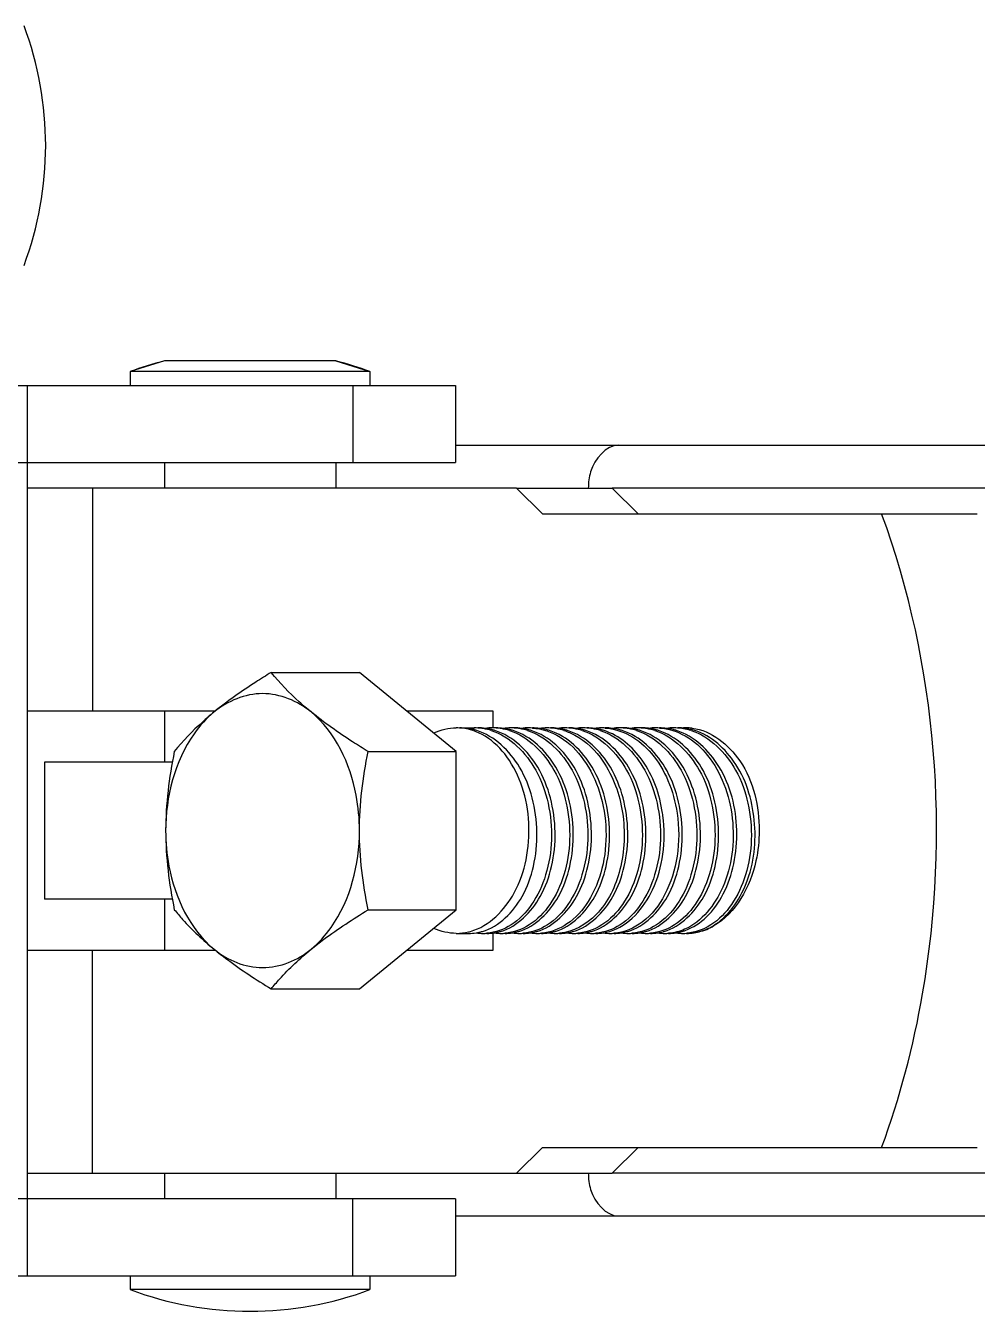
# Model space of a CAD drawing. Extents: x 69728788 to 150676229, y 20327566 to 43663798.
# Drawn here: x 75458370 to 75458623, y 20747822.8 to 20748164.6 of the extents above; entities that cross this region are included whole.
import ezdxf

# ---------------------------------------------------------------- set-up
doc = ezdxf.new("R2010")
doc.units = 0
doc.header["$LTSCALE"] = 1000
doc.header["$MEASUREMENT"] = 0
doc.layers.get('0').update_dxf_attribs({"linetype": 'CONTINUOUS'})
doc.layers.add('02___PRT_ALL_AXES', color=7, linetype='CONTINUOUS')

msp = doc.modelspace()

# ---------------------------------------------------------------- linework, layer by layer
at = {"color": 7, "linetype": 'Continuous'}
for p, q in [((75458397.77, 20748072.58), (75458397.77, 20748068.94)), ((75458461.52, 20748072.58), (75458461.52, 20748068.94)), ((75458097.25, 20748068.94), (75458484.28, 20748068.94)), ((75458370.45, 20747832.17), (75458370.45, 20748068.94)), ((75458456.96, 20748068.94), (75458456.96, 20748048.45)), ((75458484.28, 20748068.94), (75458484.28, 20748048.45)), ((75458484.28, 20748053), (75459908.5, 20748053)), ((75458363.62, 20748048.45), (75458484.28, 20748048.45)), ((75458452.41, 20748048.45), (75458452.41, 20748041.62)), ((75458500.48, 20748041.62), (75458370.45, 20748041.62)), ((75458387.79, 20748041.62), (75458387.79, 20747982.43)), ((75459859.08, 20748041.62), (75458525.91, 20748041.62)), ((75458484.47, 20747971.58), (75458458.72, 20747992.61)), ((75458370.45, 20747982.43), (75458420.5, 20747982.43)), ((75458471.19, 20747982.43), (75458494.13, 20747982.43)), ((75458485.37, 20747977.87), (75458489.24, 20747977.87)), ((75458489.05, 20747977.41), (75458489.24, 20747977.87)), ((75458408.97, 20747968.77), (75458375, 20747968.77)), ((75458375, 20747968.77), (75458375, 20747932.34)), ((75458484.47, 20747929.52), (75458484.47, 20747971.58)), ((75458408.97, 20747932.34), (75458375, 20747932.34)), ((75458458.72, 20747908.49), (75458484.47, 20747929.52)), ((75458484.47, 20747923.23), (75458487.79, 20747923.23)), ((75458545.65, 20747923.23), (75458545.74, 20747923.23)), ((75458420.5, 20747918.68), (75458370.45, 20747918.68)), ((75458387.79, 20747859.49), (75458387.79, 20747918.68)), ((75458494.13, 20747918.68), (75458471.19, 20747918.68)), ((75458370.45, 20747859.49), (75458500.48, 20747859.49)), ((75458452.41, 20747859.49), (75458452.41, 20747852.66)), ((75459859.08, 20747859.49), (75458525.91, 20747859.49)), ((75458484.28, 20747852.66), (75458363.62, 20747852.66)), ((75458456.96, 20747832.17), (75458456.96, 20747852.66)), ((75458484.28, 20747852.66), (75458484.28, 20747832.17)), ((75458484.28, 20747848.1), (75459908.5, 20747848.1)), ((75458274.83, 20747832.17), (75458484.28, 20747832.17)), ((75458397.77, 20747832.17), (75458397.77, 20747828.52)), ((75458461.52, 20747832.17), (75458461.52, 20747828.52))]:
    msp.add_line(p, q, dxfattribs=at)
for centre, radius, start, end in [((75458485.22, 20747962.3), 15.59, 72.5026, 75.791), ((75458489.23, 20747963.12), 14.75, 86.2902, 89.9967), ((75458489.22, 20747962.91), 14.96, 80.6229, 86.2822), ((75458490.2, 20747963.03), 14.85, 82.4782, 89.9829), ((75458489.14, 20747962.48), 15.4, 72.4849, 80.5952), ((75458494.07, 20747963.03), 14.85, 90.0172, 97.5273), ((75458490.15, 20747962.68), 15.2, 75.7668, 82.4699), ((75458490.05, 20747962.3), 15.59, 72.5094, 75.7711), ((75458494.06, 20747963.12), 14.76, 86.2903, 89.9967), ((75458494.05, 20747962.91), 14.96, 80.5827, 86.2821), ((75458495.03, 20747963.02), 14.85, 82.4422, 89.9826), ((75458493.97, 20747962.48), 15.4, 72.4917, 80.5553), ((75458498.9, 20747963.03), 14.84, 90.017, 97.4917), ((75458494.98, 20747962.68), 15.2, 75.765, 82.4342), ((75458494.88, 20747962.3), 15.59, 72.5045, 75.7692), ((75458498.89, 20747963.12), 14.76, 86.29, 89.9967), ((75458498.88, 20747962.91), 14.96, 80.5894, 86.2819), ((75458499.86, 20747963.03), 14.85, 82.4594, 89.9827), ((75458498.8, 20747962.48), 15.4, 72.4867, 80.562), ((75458503.73, 20747963.03), 14.85, 90.0171, 97.5089), ((75458499.81, 20747962.68), 15.2, 75.7634, 82.4513), ((75458499.71, 20747962.3), 15.59, 72.5015, 75.7677), ((75458503.72, 20747963.12), 14.75, 86.29, 89.9967), ((75458504.68, 20747963.02), 14.85, 82.3978, 89.9823), ((75458508.56, 20747963.03), 14.84, 90.017, 97.4489), ((75458504.64, 20747962.67), 15.2, 75.7631, 82.3902), ((75458504.54, 20747962.3), 15.59, 72.5007, 75.7672), ((75458508.55, 20747963.12), 14.75, 86.29, 89.9967), ((75458508.54, 20747962.91), 14.96, 80.6058, 86.2819), ((75458509.51, 20747963.03), 14.85, 82.4677, 89.9827), ((75458508.46, 20747962.48), 15.4, 72.4829, 80.5782), ((75458513.39, 20747963.03), 14.85, 90.0171, 97.5169), ((75458509.47, 20747962.68), 15.2, 75.7627, 82.4595), ((75458509.37, 20747962.3), 15.59, 72.5002, 75.767), ((75458513.38, 20747963.12), 14.75, 86.29, 89.9967), ((75458513.37, 20747962.91), 14.96, 80.5993, 86.2819), ((75458514.34, 20747963.03), 14.85, 82.4765, 89.9828), ((75458513.29, 20747962.48), 15.4, 72.4824, 80.5717), ((75458518.22, 20747963.03), 14.85, 90.0172, 97.5261), ((75458514.3, 20747962.68), 15.2, 75.7642, 82.4682), ((75458514.2, 20747962.3), 15.59, 72.5049, 75.7686), ((75458518.21, 20747963.12), 14.75, 86.2903, 89.9967), ((75458518.2, 20747962.91), 14.96, 80.633, 86.2824), ((75458519.17, 20747963.02), 14.85, 82.2882, 89.9823), ((75458518.12, 20747962.48), 15.4, 72.4871, 80.6053), ((75458523.05, 20747963.03), 14.84, 90.0162, 97.3323), ((75458519.13, 20747962.68), 15.2, 75.7459, 82.2807), ((75458519.03, 20747962.28), 15.61, 72.4516, 75.7498), ((75458523.04, 20747963.11), 14.76, 86.2866, 89.9968), ((75458524, 20747963.03), 14.85, 82.4835, 89.9829), ((75458527.88, 20747963.03), 14.85, 90.0173, 97.5328), ((75458523.95, 20747962.68), 15.2, 75.7649, 82.4752), ((75458523.86, 20747962.3), 15.59, 72.5058, 75.7693), ((75458527.87, 20747963.12), 14.76, 86.2903, 89.9967), ((75458527.85, 20747962.91), 14.96, 80.6233, 86.2823), ((75458528.83, 20747963.03), 14.85, 82.4872, 89.9829), ((75458527.78, 20747962.48), 15.4, 72.488, 80.5957), ((75458532.71, 20747963.03), 14.85, 90.0173, 97.5367), ((75458528.78, 20747962.68), 15.2, 75.766, 82.4789), ((75458528.69, 20747962.3), 15.59, 72.5087, 75.7704), ((75458532.7, 20747963.12), 14.76, 86.2904, 89.9967), ((75458532.68, 20747962.91), 14.96, 80.6329, 86.2824), ((75458533.66, 20747963.03), 14.85, 82.5017, 89.9829), ((75458532.61, 20747962.48), 15.4, 72.4909, 80.6051), ((75458537.53, 20747963.03), 14.85, 90.0174, 97.5513), ((75458533.61, 20747962.68), 15.2, 75.7267, 82.493), ((75458533.52, 20747962.3), 15.59, 72.5135, 75.7315), ((75458537.53, 20747963.12), 14.75, 86.2906, 89.9967), ((75458538.49, 20747963.03), 14.84, 82.7542, 89.9843), ((75458542.36, 20747963.02), 14.86, 90.018, 97.7975), ((75458538.44, 20747962.68), 15.19, 75.7041, 82.7434), ((75458538.35, 20747962.3), 15.59, 72.5159, 75.7097), ((75458542.36, 20747963.12), 14.75, 86.2908, 89.9967), ((75458542.34, 20747962.91), 14.96, 80.6461, 86.2828), ((75458543.32, 20747963.03), 14.85, 82.4732, 89.9828), ((75458542.31, 20747962.69), 15.19, 77.4718, 80.6494), ((75458547.21, 20747962.92), 14.96, 95.9111, 97.5139), ((75458543.3, 20747962.84), 15.03, 81.1155, 82.4818), ((75458542.28, 20747962.54), 15.34, 75.7156, 77.4737), ((75458543.27, 20747962.64), 15.23, 75.7666, 81.1052), ((75458542.21, 20747962.3), 15.59, 72.5159, 75.7097), ((75458501.76, 20747949.55), 37.96, 7.612, 8.5483), ((75458540.71, 20747936.79), 13.58, 286.4159, 289.7663), ((75458545.38, 20747937.23), 14.05, 287.0683, 295.8489), ((75458544.9, 20747938.24), 15.17, 295.8209, 301.125), ((75458487.78, 20747935.92), 12.69, 270.0261, 278.8175), ((75458491.66, 20747935.92), 12.69, 261.179, 269.9739), ((75458487.72, 20747936.29), 13.06, 278.8239, 285.3798), ((75458487.66, 20747936.54), 13.32, 285.3664, 286.4089), ((75458491.65, 20747935.82), 12.59, 270.0047, 274.3394), ((75458492.61, 20747935.92), 12.69, 270.0261, 278.8289), ((75458496.49, 20747935.92), 12.69, 261.1908, 269.9741), ((75458492.55, 20747936.29), 13.06, 278.8348, 285.3268), ((75458492.49, 20747936.54), 13.32, 285.3138, 286.4121), ((75458496.48, 20747935.82), 12.59, 270.0047, 274.3399), ((75458497.44, 20747935.92), 12.69, 270.0262, 278.8333), ((75458501.31, 20747935.92), 12.69, 261.1951, 269.9741), ((75458497.38, 20747936.29), 13.06, 278.8392, 285.3288), ((75458497.32, 20747936.54), 13.32, 285.3158, 286.4116), ((75458501.31, 20747935.82), 12.59, 270.0047, 274.3399), ((75458502.27, 20747935.92), 12.69, 270.0245, 278.608), ((75458506.14, 20747935.93), 12.7, 260.9764, 269.9733), ((75458502.21, 20747936.28), 13.05, 278.6158, 285.3161), ((75458502.15, 20747936.54), 13.32, 285.3024, 286.4096), ((75458506.14, 20747935.82), 12.59, 270.0047, 274.3399), ((75458507.1, 20747935.93), 12.69, 270.0263, 278.8603), ((75458510.97, 20747935.92), 12.69, 261.2218, 269.9742), ((75458507.04, 20747936.29), 13.06, 278.8659, 285.3078), ((75458506.98, 20747936.54), 13.32, 285.295, 286.4082), ((75458510.97, 20747935.83), 12.59, 270.0047, 274.3399), ((75458511.93, 20747935.92), 12.69, 270.0259, 278.8159), ((75458515.8, 20747935.92), 12.69, 261.178, 269.9739), ((75458511.87, 20747936.29), 13.06, 278.8222, 285.3467), ((75458511.8, 20747936.54), 13.32, 285.3335, 286.4046), ((75458515.8, 20747935.83), 12.59, 270.0047, 274.3395), ((75458516.76, 20747935.92), 12.69, 270.0261, 278.8295), ((75458520.63, 20747935.92), 12.69, 261.1911, 269.9741), ((75458516.7, 20747936.29), 13.06, 278.8357, 285.3558), ((75458516.63, 20747936.54), 13.32, 285.3426, 286.4105), ((75458520.63, 20747935.82), 12.59, 270.0047, 274.3396), ((75458521.59, 20747935.93), 12.7, 270.0272, 279.08), ((75458525.46, 20747935.92), 12.69, 261.4494, 269.976), ((75458521.52, 20747936.33), 13.11, 279.0944, 286.4713), ((75458525.46, 20747935.83), 12.6, 270.0046, 274.3456), ((75458526.42, 20747935.92), 12.69, 270.0258, 278.7798), ((75458530.29, 20747935.93), 12.69, 261.1413, 269.9737), ((75458526.36, 20747936.29), 13.06, 278.7871, 285.4463), ((75458526.29, 20747936.54), 13.32, 285.4324, 286.4009), ((75458530.28, 20747935.82), 12.59, 270.0047, 274.3389), ((75458531.25, 20747935.92), 12.69, 270.0259, 278.7993), ((75458535.12, 20747935.92), 12.69, 261.161, 269.9738), ((75458531.19, 20747936.29), 13.06, 278.806, 285.3938), ((75458531.12, 20747936.54), 13.32, 285.3803, 286.4044), ((75458535.11, 20747935.82), 12.59, 270.0047, 274.3393), ((75458536.08, 20747935.92), 12.69, 270.0243, 278.5745), ((75458539.95, 20747935.93), 12.7, 260.9429, 269.9728), ((75458536.02, 20747936.28), 13.06, 278.5831, 285.3704), ((75458535.95, 20747936.54), 13.32, 285.3562, 286.4067), ((75458539.94, 20747935.82), 12.59, 270.0047, 274.3394), ((75458540.91, 20747935.92), 12.69, 270.026, 278.8097), ((75458544.78, 20747935.92), 12.69, 261.1717, 269.9739), ((75458540.85, 20747936.29), 13.06, 278.8161, 285.3587), ((75458540.78, 20747936.54), 13.32, 285.3455, 286.4078), ((75458544.77, 20747935.82), 12.58, 270.0037, 273.924), ((75458544.77, 20747935.89), 12.65, 273.9214, 274.3364), ((75458545.73, 20747935.92), 12.69, 270.0261, 278.8211), ((75458545.66, 20747936.35), 13.13, 278.8421, 287.0205)]:
    msp.add_arc(centre, radius, start, end, dxfattribs=at)
for points, knots in [([(75458527.61, 20748053), (75458524.2, 20748053), (75458520.03, 20748047.82), (75458519.56, 20748043.08), (75458519.56, 20748041.62)], [0, 0, 0, 0, 0.699639, 1, 1, 1, 1]), ([(75458491.42, 20747923.76), (75458495.91, 20747925.09), (75458501.83, 20747931.19), (75458505.34, 20747941.15), (75458506.28, 20747950.17), (75458505.01, 20747959.23), (75458501, 20747969.48), (75458494.68, 20747975.66), (75458489.91, 20747977.17)], [0, 0, 0, 0, 0.217197, 0.349115, 0.490066, 0.632359, 0.768233, 1, 1, 1, 1]), ([(75458493.77, 20747977.17), (75458498.82, 20747975.58), (75458505.4, 20747968.8), (75458509.26, 20747957.81), (75458510.16, 20747948.2), (75458508.69, 20747938.9), (75458505.06, 20747930.93), (75458499.6, 20747925.19), (75458494.86, 20747923.44), (75458492.6, 20747923.27)], [0, 0, 0, 0, 0.234601, 0.372817, 0.516613, 0.65714, 0.786235, 0.899567, 1, 1, 1, 1]), ([(75458496.25, 20747923.76), (75458500.75, 20747925.09), (75458506.66, 20747931.2), (75458510.17, 20747941.15), (75458511.11, 20747950.17), (75458509.84, 20747959.23), (75458505.82, 20747969.48), (75458499.51, 20747975.66), (75458494.74, 20747977.17)], [0, 0, 0, 0, 0.2172, 0.349118, 0.490069, 0.632361, 0.76823, 1, 1, 1, 1]), ([(75458498.6, 20747977.17), (75458503.65, 20747975.58), (75458510.23, 20747968.8), (75458514.09, 20747957.81), (75458514.99, 20747948.2), (75458513.52, 20747938.9), (75458509.89, 20747930.93), (75458504.43, 20747925.19), (75458499.69, 20747923.44), (75458497.43, 20747923.27)], [0, 0, 0, 0, 0.234605, 0.372817, 0.516611, 0.657139, 0.786234, 0.899567, 1, 1, 1, 1]), ([(75458501.08, 20747923.76), (75458505.57, 20747925.09), (75458511.49, 20747931.19), (75458515, 20747941.15), (75458515.94, 20747950.17), (75458514.67, 20747959.23), (75458510.65, 20747969.48), (75458504.34, 20747975.66), (75458499.57, 20747977.17)], [0, 0, 0, 0, 0.217201, 0.349117, 0.490069, 0.63236, 0.768228, 1, 1, 1, 1]), ([(75458503.43, 20747977.17), (75458508.48, 20747975.58), (75458515.06, 20747968.8), (75458518.92, 20747957.81), (75458519.82, 20747948.2), (75458518.35, 20747938.9), (75458514.72, 20747930.93), (75458509.26, 20747925.19), (75458504.52, 20747923.44), (75458502.26, 20747923.27)], [0, 0, 0, 0, 0.234607, 0.372817, 0.516612, 0.657139, 0.786233, 0.899567, 1, 1, 1, 1]), ([(75458505.91, 20747923.76), (75458510.4, 20747925.09), (75458516.32, 20747931.19), (75458519.83, 20747941.15), (75458520.77, 20747950.17), (75458519.5, 20747959.23), (75458515.48, 20747969.48), (75458509.17, 20747975.66), (75458504.4, 20747977.17)], [0, 0, 0, 0, 0.217202, 0.349116, 0.49007, 0.632359, 0.768228, 1, 1, 1, 1]), ([(75458504.68, 20747977.84), (75458507.27, 20747977.67), (75458512.69, 20747975.78), (75458518.95, 20747969.43), (75458523.07, 20747960.68), (75458524.69, 20747950.64), (75458523.69, 20747940.6), (75458520.18, 20747931.84), (75458514.57, 20747925.43), (75458509.49, 20747923.45), (75458507.09, 20747923.27)], [0, 0, 0, 0, 0.108831, 0.229813, 0.365006, 0.508762, 0.651468, 0.78342, 0.898809, 1, 1, 1, 1]), ([(75458510.74, 20747923.76), (75458515.23, 20747925.09), (75458521.15, 20747931.19), (75458524.66, 20747941.15), (75458525.6, 20747950.17), (75458524.33, 20747959.23), (75458520.31, 20747969.48), (75458514, 20747975.66), (75458509.23, 20747977.17)], [0, 0, 0, 0, 0.217202, 0.349116, 0.49007, 0.632359, 0.768228, 1, 1, 1, 1]), ([(75458513.09, 20747977.17), (75458514.09, 20747976.85), (75458518.19, 20747975.1), (75458521.51, 20747971.81), (75458523.43, 20747969.02)], [0, 0, 0, 0, 0.2353, 1, 1, 1, 1]), ([(75458515.57, 20747923.76), (75458520.06, 20747925.08), (75458525.98, 20747931.19), (75458529.49, 20747941.15), (75458530.43, 20747950.17), (75458529.16, 20747959.23), (75458525.14, 20747969.48), (75458518.83, 20747975.66), (75458514.06, 20747977.17)], [0, 0, 0, 0, 0.217202, 0.349116, 0.490071, 0.632358, 0.76823, 1, 1, 1, 1]), ([(75458517.92, 20747977.17), (75458522.97, 20747975.58), (75458529.55, 20747968.8), (75458533.41, 20747957.81), (75458534.31, 20747948.2), (75458532.83, 20747938.9), (75458529.2, 20747930.93), (75458523.75, 20747925.19), (75458519.01, 20747923.44), (75458516.75, 20747923.27)], [0, 0, 0, 0, 0.234603, 0.372813, 0.516604, 0.657136, 0.786228, 0.899564, 1, 1, 1, 1]), ([(75458520.4, 20747923.76), (75458524.89, 20747925.09), (75458530.81, 20747931.19), (75458534.32, 20747941.15), (75458535.26, 20747950.17), (75458533.99, 20747959.23), (75458529.97, 20747969.48), (75458523.66, 20747975.66), (75458518.89, 20747977.17)], [0, 0, 0, 0, 0.217198, 0.349118, 0.490075, 0.632362, 0.768234, 1, 1, 1, 1]), ([(75458522.75, 20747977.17), (75458527.8, 20747975.58), (75458534.38, 20747968.8), (75458538.24, 20747957.81), (75458539.14, 20747948.2), (75458537.66, 20747938.9), (75458534.03, 20747930.93), (75458528.58, 20747925.19), (75458523.84, 20747923.44), (75458521.58, 20747923.27)], [0, 0, 0, 0, 0.2346, 0.372814, 0.516605, 0.65714, 0.786235, 0.899567, 1, 1, 1, 1]), ([(75458539.29, 20747955.19), (75458538.54, 20747960.17), (75458535.44, 20747969.29), (75458527.8, 20747975.87), (75458523.73, 20747977.16)], [0, 0, 0, 0, 0.541307, 1, 1, 1, 1]), ([(75458524, 20747977.84), (75458526.29, 20747977.69), (75458531.07, 20747976.2), (75458536.91, 20747971.07), (75458541.17, 20747963.81), (75458542.71, 20747958.16), (75458543.16, 20747955.19)], [0, 0, 0, 0, 0.21682, 0.453957, 0.717085, 1, 1, 1, 1]), ([(75458530.05, 20747923.76), (75458534.55, 20747925.08), (75458540.47, 20747931.19), (75458543.98, 20747941.15), (75458544.92, 20747950.17), (75458543.65, 20747959.23), (75458539.63, 20747969.48), (75458533.32, 20747975.66), (75458528.55, 20747977.17)], [0, 0, 0, 0, 0.217202, 0.349115, 0.490066, 0.632356, 0.768233, 1, 1, 1, 1]), ([(75458532.41, 20747977.17), (75458537.45, 20747975.58), (75458544.04, 20747968.8), (75458547.89, 20747957.81), (75458548.8, 20747948.2), (75458547.32, 20747938.9), (75458543.69, 20747930.93), (75458538.24, 20747925.19), (75458533.5, 20747923.44), (75458531.24, 20747923.27)], [0, 0, 0, 0, 0.234599, 0.372814, 0.516606, 0.657131, 0.786224, 0.899562, 1, 1, 1, 1]), ([(75458534.88, 20747923.76), (75458539.38, 20747925.08), (75458545.3, 20747931.19), (75458548.81, 20747941.15), (75458549.74, 20747950.17), (75458548.48, 20747959.23), (75458544.46, 20747969.48), (75458538.14, 20747975.66), (75458533.37, 20747977.17)], [0, 0, 0, 0, 0.217199, 0.349112, 0.490063, 0.632356, 0.768233, 1, 1, 1, 1]), ([(75458537.24, 20747977.17), (75458542.28, 20747975.58), (75458548.87, 20747968.8), (75458552.72, 20747957.81), (75458553.63, 20747948.2), (75458552.15, 20747938.9), (75458548.52, 20747930.93), (75458543.07, 20747925.19), (75458538.32, 20747923.44), (75458536.07, 20747923.27)], [0, 0, 0, 0, 0.234599, 0.372817, 0.516611, 0.657137, 0.78623, 0.899563, 1, 1, 1, 1]), ([(75458539.71, 20747923.76), (75458544.21, 20747925.09), (75458550.13, 20747931.19), (75458553.64, 20747941.15), (75458554.57, 20747950.17), (75458553.31, 20747959.23), (75458549.29, 20747969.48), (75458542.97, 20747975.66), (75458538.2, 20747977.17)], [0, 0, 0, 0, 0.217199, 0.349123, 0.490079, 0.632367, 0.768233, 1, 1, 1, 1]), ([(75458538.48, 20747977.84), (75458540.87, 20747977.69), (75458545.84, 20747976.07), (75458551.82, 20747970.59), (75458556.06, 20747962.87), (75458558.22, 20747953.8), (75458558.1, 20747944.34), (75458555.31, 20747933.48), (75458549.78, 20747926.33), (75458545.16, 20747924.34)], [0, 0, 0, 0, 0.107138, 0.2249, 0.355902, 0.496372, 0.638756, 0.77452, 1, 1, 1, 1]), ([(75458545.3, 20747924.01), (75458547.4, 20747924.76), (75458551.5, 20747927.5), (75458555.91, 20747933.83), (75458558.63, 20747941.84), (75458559.57, 20747953.56), (75458556.25, 20747967.44), (75458547.72, 20747975.69), (75458543.03, 20747977.17)], [0, 0, 0, 0, 0.104453, 0.22305, 0.355273, 0.495818, 0.769765, 1, 1, 1, 1]), ([(75458546.9, 20747977.17), (75458551.94, 20747975.58), (75458558.53, 20747968.8), (75458562.38, 20747957.81), (75458563.29, 20747948.2), (75458561.81, 20747938.9), (75458558.18, 20747930.93), (75458552.73, 20747925.19), (75458547.98, 20747923.44), (75458545.73, 20747923.27)], [0, 0, 0, 0, 0.234601, 0.372807, 0.516599, 0.657132, 0.786232, 0.899564, 1, 1, 1, 1]), ([(75458552.74, 20747925.26), (75458556.81, 20747927.71), (75458563.17, 20747937.03), (75458564.81, 20747953.3), (75458560.08, 20747968.99), (75458551.52, 20747976.27), (75458547.01, 20747977.41)], [0, 0, 0, 0, 0.230383, 0.504916, 0.774454, 1, 1, 1, 1]), ([(75458523.43, 20747969.02), (75458526.19, 20747965), (75458529.65, 20747955.27), (75458528.99, 20747940.58), (75458523.33, 20747928.11), (75458515.56, 20747923.54), (75458511.92, 20747923.27)], [0, 0, 0, 0, 0.269627, 0.549412, 0.797997, 1, 1, 1, 1]), ([(75458543.16, 20747955.19), (75458543.72, 20747951.42), (75458543.74, 20747943.88), (75458540.61, 20747933.65), (75458534.78, 20747925.93), (75458529.09, 20747923.47), (75458526.41, 20747923.27)], [0, 0, 0, 0, 0.28864, 0.560122, 0.796575, 1, 1, 1, 1]), ([(75458525.24, 20747923.76), (75458530.32, 20747925.27), (75458536.77, 20747932.77), (75458539.8, 20747944.34), (75458539.83, 20747951.17), (75458539.38, 20747954.57)], [0, 0, 0, 0, 0.441714, 0.713654, 1, 1, 1, 1]), ([(75458519.56, 20747859.49), (75458519.56, 20747858.02), (75458520.03, 20747853.28), (75458524.2, 20747848.1), (75458527.61, 20747848.1)], [0, 0, 0, 0, 0.300361, 1, 1, 1, 1])]:
    msp.add_open_spline(points, degree=3, knots=knots, dxfattribs=at)
for points in [[(75458489.05, 20747977.41), (75458487.85, 20747977.71), (75458486.61, 20747977.87), (75458485.37, 20747977.87)], [(75458545.16, 20747924.34), (75458543.82, 20747923.75), (75458542.36, 20747923.38), (75458540.9, 20747923.27)]]:
    msp.add_open_spline(points, degree=3, dxfattribs=at)
at = {"layer": '02___PRT_ALL_AXES', "color": 7, "linetype": 'Continuous'}
for p, q in [((75458406.88, 20748075.45), (75458397.77, 20748072.58)), ((75458452.41, 20748075.45), (75458406.88, 20748075.45)), ((75458452.41, 20748075.45), (75458461.52, 20748072.58)), ((75458461.52, 20748072.58), (75458397.77, 20748072.58)), ((75458397.77, 20748072.58), (75458397.77, 20748068.94)), ((75458461.52, 20748072.58), (75458461.52, 20748068.94)), ((75458406.88, 20748048.45), (75458406.88, 20748041.62)), ((75458452.41, 20748048.45), (75458452.41, 20748041.62)), ((75458507.37, 20748034.79), (75458500.48, 20748041.62)), ((75458500.48, 20748041.62), (75458525.91, 20748041.62)), ((75458532.81, 20748034.79), (75458525.91, 20748041.62)), ((75458507.37, 20748034.79), (75458622.96, 20748034.79)), ((75458435.26, 20747992.61), (75458458.72, 20747992.61)), ((75458406.88, 20747982.43), (75458406.88, 20747968.77)), ((75458494.13, 20747982.43), (75458494.13, 20747977.87)), ((75458485.37, 20747977.87), (75458489.24, 20747977.87)), ((75458461.02, 20747971.58), (75458484.47, 20747971.58)), ((75458406.88, 20747932.34), (75458406.88, 20747918.68)), ((75458461.02, 20747929.52), (75458484.47, 20747929.52)), ((75458484.47, 20747923.23), (75458487.79, 20747923.23)), ((75458494.13, 20747923.44), (75458494.13, 20747918.68)), ((75458545.65, 20747923.23), (75458545.74, 20747923.23)), ((75458435.26, 20747908.49), (75458458.72, 20747908.49)), ((75458500.48, 20747859.49), (75458507.37, 20747866.32)), ((75458507.37, 20747866.32), (75458622.96, 20747866.32)), ((75458525.91, 20747859.49), (75458532.81, 20747866.32)), ((75458406.88, 20747859.49), (75458406.88, 20747852.66)), ((75458452.41, 20747859.49), (75458452.41, 20747852.66)), ((75458500.48, 20747859.49), (75458525.91, 20747859.49)), ((75458397.77, 20747832.17), (75458397.77, 20747828.52)), ((75458461.52, 20747832.17), (75458461.52, 20747828.52)), ((75458461.52, 20747828.52), (75458397.77, 20747828.52))]:
    msp.add_line(p, q, dxfattribs=at)
for centre, radius, start, end in [((75458284.23, 20748132.68), 91.07, 339.5127, 20.4873), ((75458429.64, 20747987.27), 91.07, 104.4775, 110.4873), ((75458429.64, 20747987.27), 91.07, 69.5127, 75.5225), ((75458484.47, 20747964.23), 13.64, 86.2826, 89.9965), ((75458545.65, 20747964.22), 13.65, 90.0029, 94.3168), ((75458545.65, 20747964.24), 13.63, 87.1352, 89.9988), ((75458545.64, 20747964.14), 13.73, 83.6565, 87.1338), ((75458545.34, 20747938.19), 15, 286.1436, 294.3465), ((75458544.9, 20747939.18), 16.08, 294.321, 299.3067), ((75458484.45, 20747937.15), 13.91, 270.0785, 283.6173), ((75458484.37, 20747937.54), 14.32, 283.5882, 285.7069), ((75458429.64, 20747913.83), 91.07, 249.5127, 290.4873)]:
    msp.add_arc(centre, radius, start, end, dxfattribs=at)
for points, knots in [([(75458597.53, 20747866.32), (75458602.41, 20747879.54), (75458616.9, 20747934.57), (75458612.3, 20747994.74), (75458597.53, 20748034.79)], [0, 0, 0, 0, 0.248287, 1, 1, 1, 1]), ([(75458435.26, 20747992.61), (75458433.88, 20747991.77), (75458428.66, 20747988.5), (75458423.6, 20747984.97), (75458420.08, 20747982.1)], [0, 0, 0, 0, 0.26296, 1, 1, 1, 1]), ([(75458445.84, 20747982.1), (75458444.78, 20747982.96), (75458441, 20747986.2), (75458437.54, 20747989.82), (75458435.26, 20747992.61)], [0, 0, 0, 0, 0.2742, 1, 1, 1, 1]), ([(75458420.08, 20747982.1), (75458418.05, 20747980.44), (75458410.22, 20747971.74), (75458407.2, 20747959.5), (75458407.2, 20747950.55)], [0, 0, 0, 0, 0.226783, 1, 1, 1, 1]), ([(75458420.08, 20747982.1), (75458419.02, 20747981.24), (75458415.24, 20747978), (75458411.79, 20747974.38), (75458409.5, 20747971.58)], [0, 0, 0, 0, 0.2742, 1, 1, 1, 1]), ([(75458458.72, 20747950.55), (75458458.72, 20747953.71), (75458457.71, 20747965.15), (75458452.34, 20747976.79), (75458445.84, 20747982.1)], [0, 0, 0, 0, 0.273399, 1, 1, 1, 1]), ([(75458461.02, 20747971.58), (75458459.64, 20747972.43), (75458454.42, 20747975.7), (75458449.35, 20747979.23), (75458445.84, 20747982.1)], [0, 0, 0, 0, 0.26296, 1, 1, 1, 1]), ([(75458488.24, 20747923.76), (75458493.22, 20747925.16), (75458499.76, 20747931.93), (75458503.41, 20747942.87), (75458504.16, 20747952.59), (75458502.45, 20747962.03), (75458498.53, 20747970.14), (75458492.72, 20747975.96), (75458487.73, 20747977.69), (75458485.36, 20747977.84)], [0, 0, 0, 0, 0.226573, 0.36295, 0.506452, 0.648024, 0.779263, 0.895686, 1, 1, 1, 1]), ([(75458547.16, 20747977.79), (75458552.25, 20747977.22), (75458562.53, 20747968.85), (75458564.97, 20747956.97), (75458564.97, 20747950.55)], [0, 0, 0, 0, 0.443965, 1, 1, 1, 1]), ([(75458407.2, 20747950.55), (75458407.2, 20747947.4), (75458408.21, 20747935.95), (75458413.58, 20747924.31), (75458420.08, 20747919.01)], [0, 0, 0, 0, 0.273399, 1, 1, 1, 1]), ([(75458445.84, 20747919.01), (75458447.87, 20747920.67), (75458455.7, 20747929.37), (75458458.72, 20747941.61), (75458458.72, 20747950.55)], [0, 0, 0, 0, 0.226783, 1, 1, 1, 1]), ([(75458564.97, 20747950.55), (75458564.97, 20747947.86), (75458564.05, 20747938.39), (75458558.8, 20747928.54), (75458552.77, 20747925.16)], [0, 0, 0, 0, 0.28022, 1, 1, 1, 1]), ([(75458409.5, 20747929.52), (75458410.22, 20747928.64), (75458413.45, 20747924.86), (75458417.1, 20747921.44), (75458420.08, 20747919.01)], [0, 0, 0, 0, 0.227749, 1, 1, 1, 1]), ([(75458445.84, 20747919.01), (75458446.96, 20747919.92), (75458451.83, 20747923.7), (75458457, 20747927.06), (75458461.02, 20747929.52)], [0, 0, 0, 0, 0.234887, 1, 1, 1, 1]), ([(75458420.08, 20747919.01), (75458421.2, 20747918.09), (75458426.07, 20747914.31), (75458431.24, 20747910.95), (75458435.26, 20747908.49)], [0, 0, 0, 0, 0.234887, 1, 1, 1, 1]), ([(75458435.26, 20747908.49), (75458435.98, 20747909.37), (75458439.21, 20747913.15), (75458442.86, 20747916.58), (75458445.84, 20747919.01)], [0, 0, 0, 0, 0.227749, 1, 1, 1, 1])]:
    msp.add_open_spline(points, degree=3, knots=knots, dxfattribs=at)
for points in [[(75458445.84, 20747982.1), (75458442.28, 20747985), (75458432.96, 20747988.96), (75458423.64, 20747985), (75458420.08, 20747982.1)], [(75458478.52, 20747976.54), (75458480.37, 20747977.39), (75458482.44, 20747977.87), (75458484.47, 20747977.87)], [(75458409.5, 20747971.58), (75458408.09, 20747964.67), (75458407.2, 20747957.6), (75458407.2, 20747950.55)], [(75458458.72, 20747950.55), (75458458.72, 20747957.6), (75458459.61, 20747964.67), (75458461.02, 20747971.58)], [(75458407.2, 20747950.55), (75458407.2, 20747943.5), (75458408.09, 20747936.43), (75458409.5, 20747929.52)], [(75458461.02, 20747929.52), (75458459.61, 20747936.43), (75458458.72, 20747943.5), (75458458.72, 20747950.55)], [(75458484.47, 20747923.23), (75458482.44, 20747923.23), (75458480.37, 20747923.72), (75458478.52, 20747924.56)], [(75458549.51, 20747923.78), (75458548.26, 20747923.42), (75458546.95, 20747923.23), (75458545.65, 20747923.23)], [(75458420.08, 20747919.01), (75458423.64, 20747916.1), (75458432.96, 20747912.15), (75458442.28, 20747916.1), (75458445.84, 20747919.01)]]:
    msp.add_open_spline(points, degree=3, dxfattribs=at)

doc.saveas('drawing.dxf')
